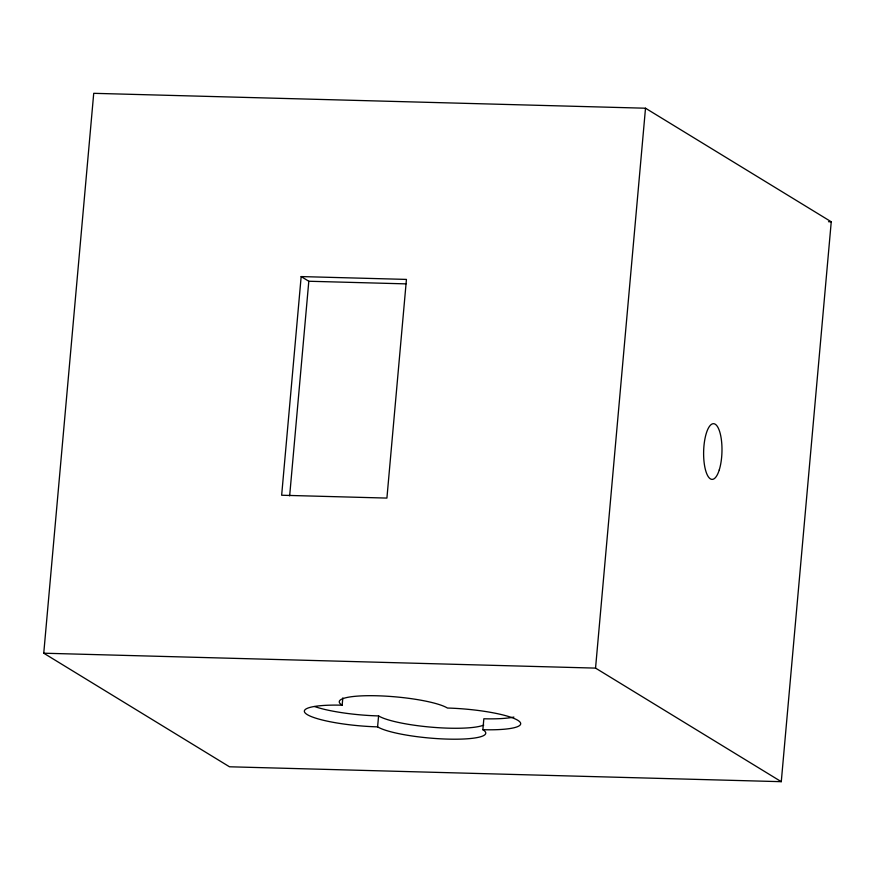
<?xml version="1.0" encoding="UTF-8"?>
<svg xmlns="http://www.w3.org/2000/svg" width="875" height="875" viewBox="0 0 875 875"><rect width="100%" height="100%" fill="white"/><g stroke="black" fill="none" stroke-linecap="round" stroke-linejoin="round"><path stroke-width="1.31" d="M43.75 653.209L93.723 93.319L645.509 108.216L831.25 221.791L781.277 781.681L229.491 766.784L43.75 653.209L595.547 668.106L781.277 781.681M301.164 276.577L281.652 495.239L386.914 498.083L406.438 279.409L301.164 276.577L308.809 281.247L405.978 283.872M289.658 495.841L308.809 281.247M342.169 705.195A55.748 9.778 5.1 0 1 377.081 695.778A55.748 9.778 5.1 0 1 447.431 708.039A55.748 9.778 5.1 0 1 517.781 720.289A55.748 9.778 5.1 0 1 482.869 729.706A55.748 9.778 5.1 0 1 447.945 739.112A55.748 9.778 5.1 0 1 377.595 726.862A55.748 9.778 5.1 0 1 307.245 714.602A55.748 9.778 5.1 0 1 342.169 705.195L342.814 697.9M377.595 726.862L378.58 715.925A55.748 9.778 5.1 0 1 314.606 706.53M482.869 729.706L483.842 718.769A55.748 9.778 5.1 0 0 513.887 717.073M595.547 668.106L645.509 108.216M828.516 221.714L831.25 221.791M483.744 725.069A55.748 9.778 5.1 0 1 431.069 727.147A55.748 9.778 5.1 0 1 378.58 715.925M719.261 469.919A27.869 9.166 -88.5 0 0 715.247 424.233A27.869 9.166 -88.5 0 0 703.916 460.534A27.869 9.166 -88.5 0 0 719.261 469.919"/></g></svg>
